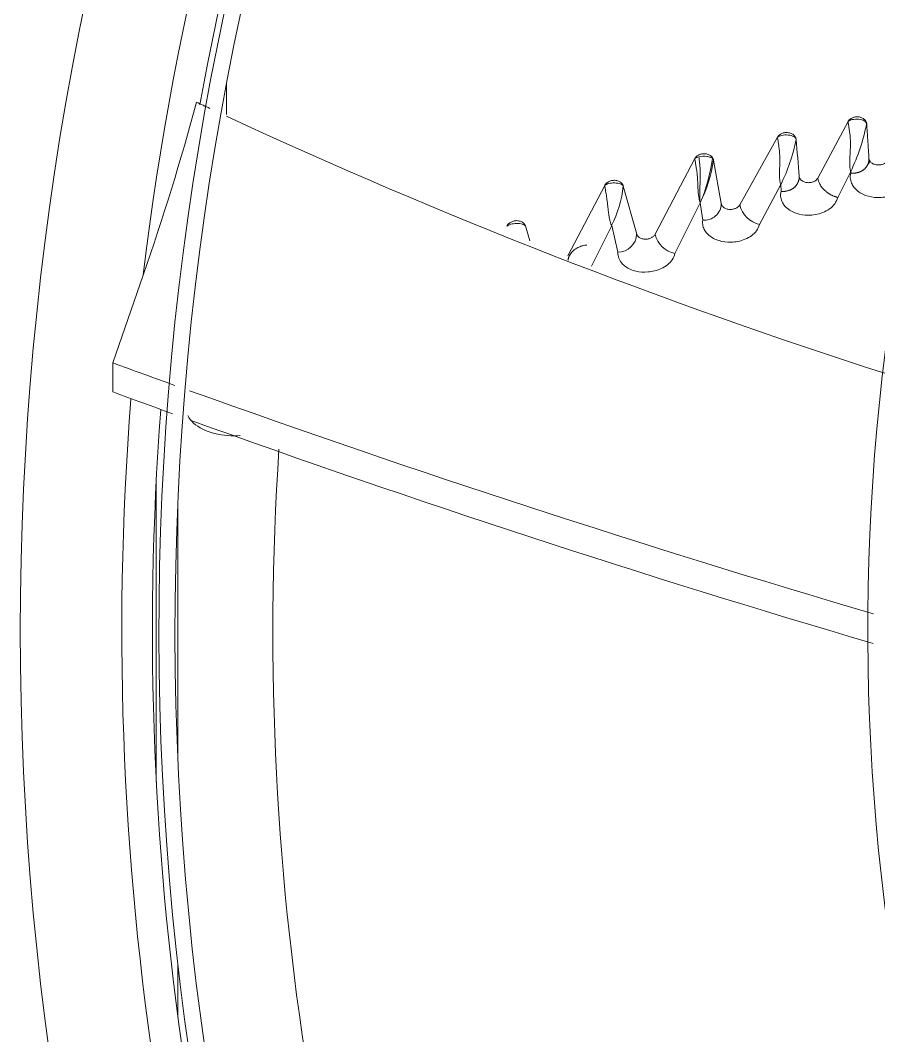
# Model space of a CAD drawing. Header units: millimetres. Extents: x 113490 to 142599, y -20467 to 115.
# Drawn here: x 130818.7 to 130951.9, y -11422.9 to -11265.2 of the extents above; entities that cross this region are included whole.
import ezdxf

# ---------------------------------------------------------------- set-up
doc = ezdxf.new("R2010")
doc.units = ezdxf.units.MM
doc.layers.add('DV3_0', color=7, linetype='Continuous')

msp = doc.modelspace()

# ---------------------------------------------------------------- linework, layer by layer
at = {"layer": 'DV3_0', "color": 7, "linetype": 'Continuous', "lineweight": 15}
for p, q in [((130850.75, -11279.88), (130850.75, -11275.14)), ((130942.49, -11289.73), (130947.18, -11280.96)), ((130930.37, -11293.9), (130936.24, -11283.4)), ((130917.24, -11298.47), (130923.41, -11286.72)), ((130926.3, -11286.94), (130927.5, -11293.7)), ((130945.57, -11292.74), (130947.59, -11288.73)), ((130947.59, -11288.73), (130947.6, -11288.97)), ((130903.7, -11301.82), (130909.44, -11290.88)), ((130912.3, -11290.98), (130914.38, -11298.43)), ((130933.45, -11296.95), (130936.73, -11290.76)), ((130936.73, -11290.76), (130936.78, -11291.79)), ((130920.32, -11301.45), (130924.24, -11293.56)), ((130924.24, -11293.56), (130924.63, -11296.27)), ((130897.11, -11297.17), (130897.8, -11299.46)), ((130907.35, -11303.43), (130910.5, -11297.12)), ((130910.5, -11297.12), (130911.47, -11301.24)), ((130837.79, -11304.82), (130833.12, -11318.43)), ((130833.12, -11318.43), (130833.11, -11322.94))]:
    msp.add_line(p, q, dxfattribs=at)
at = {"layer": 'DV3_0', "color": 7, "linetype": 'Continuous', "lineweight": 20}
for p, q in [((130839.84, -11383.52), (130839.84, -11336.47)), ((130843.16, -11379.64), (130843.16, -11340.34)), ((130843.16, -11419.76), (130843.16, -11411.56))]:
    msp.add_line(p, q, dxfattribs=at)
at = {"layer": 'DV3_0', "color": 7, "linetype": 'Continuous', "lineweight": 15}
for centre, radius, start, end in [((131296.24, -11359.99), 477.5, 136.9802, 223.0198), ((131296.24, -11359.99), 456, 136.2282, 225.3442), ((131296.24, -11359.99), 453.5, 135.9912, 225.5589), ((131296.24, -11359.99), 457, 142.9574, 169.7123), ((131296.24, -11359.99), 346, 136.506, 225.3203), ((130452.86, -11171.3), 407.44, 340.8691, 344.8259), ((131218.5, -10489.2), 872.25, 244.72539, 244.8747), ((131218.5, -10489.2), 872.25, 245.06175, 252.29143), ((130918.41, -11274.85), 32.31, 334.5614, 348.4556), ((130912.3, -11278.52), 27.33, 333.3816, 348.9599), ((125802.05, -11718.43), 5155.43, 4.77297, 4.83658), ((130899.1, -11282.85), 27.33, 336.9148, 351.8402), ((130903.14, -11283.39), 23.43, 334.2626, 351.2768), ((130949.49, -11286.79), 1.11, 312.1124, 346.0877), ((130894.4, -11289.05), 18, 333.3669, 353.8444), ((130924.88, -11293.66), 2.62, 264.4516, 359.0626), ((130934.37, -11292.94), 4.11, 193.4011, 257.0944), ((130911.51, -11298.37), 2.86, 269.126, 358.8663), ((130921.1, -11297.57), 3.96, 193.2376, 258.7539), ((131494.03, -9514.29), 1921.39, 249.88091, 250.18566), ((131470, -9595.72), 1840.9, 249.75902, 250.0659), ((131494.03, -9514.29), 1921.39, 250.25788, 253.58726), ((131296.24, -11359.99), 457, 175.6931, 202.1465), ((131470, -9595.72), 1840.9, 250.1557, 253.62673)]:
    msp.add_arc(centre, radius, start, end, dxfattribs=at)
at = {"layer": 'DV3_0', "color": 7, "linetype": 'Continuous', "lineweight": 20}
for centre, radius, start, end in [((131296.24, -11359.99), 461.75, 142.7915, 173.1384), ((130924.3, -11287.82), 1.41, 100.2143, 128.8732), ((130925.86, -11287.08), 0.461, 17.1263, 49.6164), ((131296.24, -11359.99), 461.75, 175.5375, 203.1631), ((131287.56, -11360.32), 429.63, 176.1966, 203.0131)]:
    msp.add_arc(centre, radius, start, end, dxfattribs=at)
at = {"layer": 'DV3_0', "color": 7, "linetype": 'Continuous', "lineweight": 15}
for points, knots in [([(130947.18, -11280.96), (130947.19, -11280.94), (130947.21, -11280.89), (130947.26, -11280.82), (130947.32, -11280.75), (130947.39, -11280.67), (130947.51, -11280.57), (130947.67, -11280.46), (130947.85, -11280.36), (130948.16, -11280.25), (130948.53, -11280.21), (130948.9, -11280.24), (130949.18, -11280.31), (130949.43, -11280.42), (130949.65, -11280.56), (130949.83, -11280.73), (130949.94, -11280.9), (130950.02, -11281.05), (130950.06, -11281.19), (130950.07, -11281.28), (130950.07, -11281.32)], [0, 0, 0, 0, 0.023808, 0.047726, 0.071885, 0.096412, 0.145198, 0.194482, 0.250252, 0.306836, 0.44823, 0.520887, 0.594068, 0.667165, 0.739009, 0.806802, 0.874094, 0.916845, 0.958589, 1, 1, 1, 1]), ([(130947.18, -11280.96), (130947.3, -11280.84), (130947.54, -11280.73), (130948.14, -11280.6), (130948.49, -11280.58), (130949.16, -11280.64), (130949.47, -11280.73), (130949.92, -11280.98), (130950.06, -11281.15), (130950.07, -11281.32)], [0, 0, 0, 0, 0.25, 0.25, 0.5, 0.5, 0.75, 0.75, 1, 1, 1, 1]), ([(130947.59, -11288.73), (130947.58, -11288.68), (130947.55, -11288.58), (130947.52, -11288.42), (130947.49, -11288.25), (130947.47, -11288.07), (130947.44, -11287.78), (130947.43, -11287.31), (130947.45, -11286.66), (130947.49, -11286.02), (130947.52, -11285.5), (130947.54, -11284.99), (130947.55, -11284.46), (130947.54, -11283.91), (130947.52, -11283.47), (130947.49, -11283.1), (130947.45, -11282.76), (130947.4, -11282.42), (130947.35, -11282.1), (130947.3, -11281.79), (130947.25, -11281.5), (130947.2, -11281.22), (130947.19, -11281.05), (130947.18, -11280.96)], [0, 0, 0, 0, 0.022002, 0.044764, 0.068319, 0.092694, 0.117911, 0.188328, 0.280844, 0.371809, 0.438209, 0.479748, 0.562928, 0.635555, 0.680347, 0.723252, 0.76458, 0.804675, 0.843903, 0.882652, 0.921318, 0.960302, 1, 1, 1, 1]), ([(130950.07, -11281.32), (130950.09, -11281.62), (130950.13, -11282.21), (130950.19, -11283.1), (130950.25, -11283.99), (130950.31, -11284.88), (130950.37, -11285.78), (130950.41, -11286.38), (130950.43, -11286.68)], [0, 0, 0, 0, 0.163352, 0.328023, 0.494015, 0.661335, 0.829994, 1, 1, 1, 1]), ([(130936.24, -11283.4), (130936.25, -11283.38), (130936.28, -11283.33), (130936.32, -11283.26), (130936.37, -11283.2), (130936.45, -11283.11), (130936.56, -11283.01), (130936.72, -11282.91), (130936.91, -11282.81), (130937.22, -11282.7), (130937.58, -11282.66), (130937.95, -11282.69), (130938.22, -11282.76), (130938.48, -11282.86), (130938.69, -11283), (130938.87, -11283.17), (130938.99, -11283.33), (130939.06, -11283.49), (130939.11, -11283.62), (130939.12, -11283.71), (130939.12, -11283.75)], [0, 0, 0, 0, 0.023224, 0.046559, 0.070122, 0.094029, 0.142577, 0.19164, 0.247919, 0.304972, 0.44783, 0.520778, 0.594184, 0.66739, 0.739327, 0.807118, 0.874376, 0.917068, 0.958723, 1, 1, 1, 1]), ([(130936.24, -11283.4), (130936.37, -11283.28), (130936.61, -11283.17), (130937.2, -11283.05), (130937.55, -11283.03), (130938.21, -11283.1), (130938.52, -11283.18), (130938.97, -11283.43), (130939.11, -11283.58), (130939.12, -11283.75)], [0, 0, 0, 0, 0.25, 0.25, 0.5, 0.5, 0.75, 0.75, 1, 1, 1, 1]), ([(130936.73, -11290.76), (130936.72, -11290.72), (130936.69, -11290.62), (130936.65, -11290.47), (130936.62, -11290.31), (130936.6, -11290.15), (130936.57, -11289.87), (130936.54, -11289.43), (130936.55, -11288.83), (130936.56, -11288.23), (130936.58, -11287.74), (130936.59, -11287.27), (130936.59, -11286.77), (130936.58, -11286.24), (130936.56, -11285.81), (130936.53, -11285.46), (130936.49, -11285.13), (130936.44, -11284.8), (130936.4, -11284.49), (130936.35, -11284.19), (130936.31, -11283.91), (130936.27, -11283.64), (130936.25, -11283.48), (130936.24, -11283.4)], [0, 0, 0, 0, 0.021649, 0.044054, 0.067247, 0.091253, 0.116094, 0.185169, 0.275206, 0.366062, 0.431165, 0.470125, 0.553471, 0.626346, 0.672137, 0.716118, 0.758577, 0.799825, 0.840195, 0.880037, 0.91971, 0.959577, 1, 1, 1, 1]), ([(130923.41, -11286.72), (130923.42, -11286.69), (130923.45, -11286.65), (130923.49, -11286.58), (130923.54, -11286.51), (130923.61, -11286.43), (130923.72, -11286.33), (130923.87, -11286.22), (130924.04, -11286.12), (130924.34, -11286), (130924.69, -11285.94), (130925.06, -11285.96), (130925.33, -11286.01), (130925.59, -11286.11), (130925.82, -11286.23), (130926.01, -11286.39), (130926.13, -11286.54), (130926.22, -11286.69), (130926.27, -11286.81), (130926.29, -11286.9), (130926.3, -11286.94)], [0, 0, 0, 0, 0.023193, 0.046564, 0.070228, 0.094297, 0.142095, 0.190415, 0.245993, 0.302304, 0.444824, 0.518345, 0.592326, 0.666155, 0.738761, 0.807216, 0.87511, 0.917452, 0.958876, 1, 1, 1, 1]), ([(130924.24, -11293.56), (130924.23, -11293.52), (130924.19, -11293.43), (130924.15, -11293.29), (130924.11, -11293.13), (130924.07, -11292.96), (130924.03, -11292.77), (130924, -11292.56), (130923.97, -11292.34), (130923.94, -11292.1), (130923.91, -11291.72), (130923.89, -11291.27), (130923.87, -11290.83), (130923.86, -11290.47), (130923.84, -11290.13), (130923.81, -11289.74), (130923.77, -11289.23), (130923.7, -11288.58), (130923.6, -11287.96), (130923.53, -11287.53), (130923.48, -11287.24), (130923.44, -11286.97), (130923.42, -11286.8), (130923.41, -11286.72)], [0, 0, 0, 0, 0.021582, 0.044993, 0.070281, 0.097487, 0.126644, 0.157785, 0.190935, 0.22612, 0.263363, 0.35736, 0.420759, 0.452963, 0.510655, 0.563618, 0.611913, 0.723706, 0.825547, 0.868701, 0.911913, 0.955557, 1, 1, 1, 1]), ([(130924.05, -11286.43), (130924.06, -11286.57), (130924.1, -11286.89), (130924.17, -11287.56), (130924.23, -11288.4), (130924.24, -11289.35), (130924.22, -11290.26), (130924.2, -11291.14), (130924.17, -11291.99), (130924.18, -11292.81), (130924.21, -11293.32), (130924.24, -11293.56)], [0, 0, 0, 0, 0.062498, 0.125002, 0.250008, 0.375015, 0.500022, 0.625029, 0.750035, 0.875042, 1, 1, 1, 1]), ([(130947.6, -11288.97), (130947.65, -11288.97), (130947.75, -11288.98), (130947.89, -11288.99), (130948.04, -11288.99), (130948.18, -11288.98), (130948.33, -11288.96), (130948.47, -11288.94), (130948.6, -11288.91), (130948.74, -11288.88), (130948.87, -11288.84), (130949, -11288.79), (130949.12, -11288.73), (130949.25, -11288.67), (130949.36, -11288.61), (130949.47, -11288.53), (130949.58, -11288.46), (130949.68, -11288.37), (130949.77, -11288.29), (130949.86, -11288.19), (130949.95, -11288.1), (130950.02, -11288), (130950.09, -11287.89), (130950.16, -11287.78), (130950.22, -11287.67), (130950.27, -11287.56), (130950.31, -11287.44), (130950.35, -11287.32), (130950.38, -11287.19), (130950.4, -11287.07), (130950.42, -11286.94), (130950.43, -11286.81), (130950.43, -11286.73), (130950.43, -11286.68)], [0, 0, 0, 0, 0.030308, 0.060567, 0.09083, 0.121138, 0.151527, 0.182026, 0.21266, 0.243447, 0.274401, 0.305534, 0.336854, 0.368368, 0.400081, 0.431998, 0.464123, 0.496463, 0.529018, 0.561781, 0.594743, 0.627891, 0.661209, 0.69468, 0.728285, 0.762007, 0.795828, 0.82973, 0.863698, 0.897718, 0.931779, 0.965875, 1, 1, 1, 1]), ([(130950.43, -11286.68), (130950.43, -11286.75), (130950.45, -11286.87), (130950.56, -11287.12), (130950.81, -11287.4), (130951.27, -11287.63), (130951.82, -11287.72), (130952.36, -11287.67), (130952.8, -11287.5), (130953.07, -11287.31), (130953.22, -11287.14), (130953.28, -11287.05), (130953.31, -11287)], [0, 0, 0, 0, 0.060685, 0.122132, 0.252219, 0.393086, 0.541388, 0.685757, 0.80418, 0.904063, 0.952325, 1, 1, 1, 1]), ([(130909.44, -11290.88), (130909.45, -11290.85), (130909.48, -11290.79), (130909.54, -11290.7), (130909.61, -11290.62), (130909.68, -11290.54), (130909.76, -11290.47), (130909.87, -11290.39), (130910.02, -11290.3), (130910.23, -11290.2), (130910.46, -11290.13), (130910.73, -11290.09), (130911.01, -11290.08), (130911.28, -11290.12), (130911.54, -11290.2), (130911.77, -11290.31), (130911.96, -11290.45), (130912.1, -11290.59), (130912.2, -11290.73), (130912.26, -11290.85), (130912.29, -11290.93), (130912.3, -11290.98)], [0, 0, 0, 0, 0.030288, 0.060436, 0.090667, 0.121199, 0.152246, 0.184013, 0.239268, 0.295142, 0.366703, 0.438927, 0.513041, 0.58743, 0.661711, 0.734892, 0.803943, 0.872398, 0.915766, 0.958092, 1, 1, 1, 1]), ([(130936.78, -11291.79), (130936.83, -11291.8), (130936.93, -11291.81), (130937.08, -11291.81), (130937.22, -11291.81), (130937.37, -11291.8), (130937.51, -11291.78), (130937.65, -11291.76), (130937.78, -11291.73), (130937.92, -11291.69), (130938.05, -11291.64), (130938.18, -11291.59), (130938.3, -11291.54), (130938.42, -11291.48), (130938.54, -11291.41), (130938.65, -11291.33), (130938.75, -11291.26), (130938.86, -11291.17), (130938.95, -11291.08), (130939.04, -11290.99), (130939.12, -11290.89), (130939.2, -11290.79), (130939.27, -11290.68), (130939.33, -11290.57), (130939.39, -11290.45), (130939.44, -11290.34), (130939.49, -11290.22), (130939.53, -11290.1), (130939.56, -11289.97), (130939.58, -11289.84), (130939.59, -11289.72), (130939.6, -11289.59), (130939.6, -11289.5), (130939.6, -11289.45)], [0, 0, 0, 0, 0.030136, 0.060229, 0.09033, 0.120484, 0.150727, 0.181089, 0.211596, 0.242267, 0.273117, 0.304158, 0.335401, 0.366851, 0.398516, 0.4304, 0.462508, 0.494847, 0.527415, 0.560208, 0.593214, 0.626421, 0.659811, 0.693369, 0.727075, 0.76091, 0.794856, 0.828896, 0.863012, 0.89719, 0.93142, 0.965692, 1, 1, 1, 1]), ([(130939.6, -11289.45), (130939.61, -11289.52), (130939.63, -11289.64), (130939.75, -11289.89), (130940, -11290.16), (130940.47, -11290.39), (130941.02, -11290.48), (130941.56, -11290.41), (130942, -11290.23), (130942.26, -11290.04), (130942.41, -11289.87), (130942.47, -11289.78), (130942.49, -11289.73)], [0, 0, 0, 0, 0.060575, 0.121864, 0.251873, 0.393076, 0.542041, 0.686902, 0.805201, 0.904632, 0.952595, 1, 1, 1, 1]), ([(130945.57, -11292.74), (130945.52, -11292.73), (130945.41, -11292.7), (130945.25, -11292.65), (130945.1, -11292.6), (130944.96, -11292.54), (130944.83, -11292.49), (130944.7, -11292.43), (130944.59, -11292.37), (130944.48, -11292.32), (130944.38, -11292.26), (130944.29, -11292.21), (130944.2, -11292.15), (130944.12, -11292.1), (130944.06, -11292.05), (130943.99, -11292.01), (130943.94, -11291.97), (130943.89, -11291.93), (130943.84, -11291.9), (130943.81, -11291.87), (130943.78, -11291.84), (130943.75, -11291.82), (130943.73, -11291.8), (130943.62, -11291.71), (130943.42, -11291.53), (130943.18, -11291.25), (130942.98, -11290.98), (130942.81, -11290.71), (130942.69, -11290.45), (130942.6, -11290.2), (130942.53, -11289.96), (130942.51, -11289.81), (130942.49, -11289.73)], [0, 0, 0, 0, 0.034456, 0.067339, 0.098697, 0.128564, 0.156963, 0.18391, 0.209417, 0.233489, 0.25613, 0.27734, 0.297118, 0.31546, 0.332363, 0.347824, 0.361835, 0.374394, 0.385495, 0.395132, 0.403302, 0.41, 0.415223, 0.418967, 0.502787, 0.583185, 0.66032, 0.734271, 0.805105, 0.872915, 0.937826, 1, 1, 1, 1]), ([(130947.6, -11288.97), (130947.57, -11289.13), (130947.51, -11289.45), (130947.54, -11289.92), (130947.63, -11290.33), (130947.78, -11290.69), (130947.96, -11291), (130948.16, -11291.26), (130948.69, -11291.83), (130949.83, -11292.53), (130951.48, -11292.81), (130952.91, -11292.72), (130954.07, -11292.42), (130955.13, -11291.86), (130956, -11291.06), (130956.27, -11290.4), (130956.4, -11290.06)], [0, 0, 0, 0, 0.045548, 0.087519, 0.126094, 0.161379, 0.19334, 0.221908, 0.246984, 0.395601, 0.538837, 0.62563, 0.716499, 0.809819, 0.904066, 1, 1, 1, 1]), ([(130910.5, -11297.12), (130910.49, -11297.1), (130910.47, -11297.07), (130910.44, -11297.01), (130910.41, -11296.92), (130910.35, -11296.78), (130910.29, -11296.6), (130910.22, -11296.35), (130910.13, -11295.94), (130910.04, -11295.35), (130909.96, -11294.68), (130909.88, -11293.92), (130909.78, -11293.11), (130909.67, -11292.38), (130909.59, -11291.91), (130909.54, -11291.63), (130909.5, -11291.36), (130909.46, -11291.11), (130909.45, -11290.95), (130909.44, -11290.88)], [0, 0, 0, 0, 0.007351, 0.019112, 0.035329, 0.056048, 0.092627, 0.133596, 0.17908, 0.297728, 0.413356, 0.493007, 0.644708, 0.775162, 0.820607, 0.865531, 0.910216, 0.954944, 1, 1, 1, 1]), ([(130936.78, -11291.79), (130936.75, -11291.96), (130936.7, -11292.28), (130936.73, -11292.74), (130936.83, -11293.15), (130936.99, -11293.51), (130937.17, -11293.81), (130937.37, -11294.07), (130937.91, -11294.63), (130939.07, -11295.31), (130940.73, -11295.56), (130942.14, -11295.45), (130943.29, -11295.13), (130944.34, -11294.57), (130945.2, -11293.76), (130945.45, -11293.08), (130945.57, -11292.74)], [0, 0, 0, 0, 0.045627, 0.087603, 0.126118, 0.161277, 0.193037, 0.221314, 0.245998, 0.395257, 0.539818, 0.625245, 0.715448, 0.808686, 0.903283, 1, 1, 1, 1]), ([(130927.5, -11293.7), (130927.51, -11293.73), (130927.52, -11293.79), (130927.55, -11293.88), (130927.59, -11293.97), (130927.66, -11294.08), (130927.78, -11294.21), (130927.95, -11294.35), (130928.17, -11294.46), (130928.49, -11294.58), (130928.95, -11294.63), (130929.4, -11294.56), (130929.71, -11294.45), (130929.89, -11294.36), (130930.05, -11294.26), (130930.18, -11294.15), (130930.29, -11294.03), (130930.34, -11293.94), (130930.37, -11293.9)], [0, 0, 0, 0, 0.030138, 0.060243, 0.090571, 0.121372, 0.18595, 0.251797, 0.322108, 0.393644, 0.54284, 0.688154, 0.748031, 0.807067, 0.857092, 0.906392, 0.953514, 1, 1, 1, 1]), ([(130894.24, -11297.22), (130894.25, -11297.19), (130894.28, -11297.13), (130894.33, -11297.04), (130894.39, -11296.96), (130894.46, -11296.88), (130894.54, -11296.8), (130894.65, -11296.71), (130894.79, -11296.61), (130895, -11296.5), (130895.24, -11296.42), (130895.51, -11296.36), (130895.79, -11296.34), (130896.06, -11296.37), (130896.32, -11296.43), (130896.56, -11296.53), (130896.76, -11296.66), (130896.9, -11296.8), (130897, -11296.93), (130897.07, -11297.04), (130897.1, -11297.13), (130897.11, -11297.17)], [0, 0, 0, 0, 0.029896, 0.059715, 0.089669, 0.119968, 0.150813, 0.182396, 0.238307, 0.294807, 0.368026, 0.44178, 0.516768, 0.591774, 0.665935, 0.738735, 0.806898, 0.874392, 0.917117, 0.958773, 1, 1, 1, 1]), ([(130924.63, -11296.27), (130924.61, -11296.42), (130924.58, -11296.72), (130924.65, -11297.15), (130924.77, -11297.53), (130924.93, -11297.87), (130925.14, -11298.16), (130925.36, -11298.41), (130925.93, -11298.94), (130927.11, -11299.55), (130928.74, -11299.75), (130930.12, -11299.6), (130931.22, -11299.27), (130932.23, -11298.71), (130933.07, -11297.93), (130933.32, -11297.28), (130933.45, -11296.95)], [0, 0, 0, 0, 0.042898, 0.083054, 0.120616, 0.155688, 0.188241, 0.218209, 0.245505, 0.394945, 0.541922, 0.626867, 0.716649, 0.809503, 0.903745, 1, 1, 1, 1]), ([(130914.37, -11298.43), (130914.38, -11298.46), (130914.4, -11298.52), (130914.44, -11298.6), (130914.49, -11298.68), (130914.57, -11298.78), (130914.69, -11298.91), (130914.88, -11299.03), (130915.1, -11299.13), (130915.44, -11299.22), (130915.8, -11299.24), (130916.17, -11299.19), (130916.41, -11299.12), (130916.62, -11299.03), (130916.81, -11298.93), (130916.98, -11298.8), (130917.13, -11298.64), (130917.2, -11298.53), (130917.24, -11298.47)], [0, 0, 0, 0, 0.030274, 0.06055, 0.091079, 0.122109, 0.187322, 0.253881, 0.325087, 0.39756, 0.548712, 0.621886, 0.694555, 0.753629, 0.811883, 0.876072, 0.938147, 1, 1, 1, 1]), ([(130903.72, -11302.5), (130903.73, -11302.46), (130903.75, -11302.36), (130903.78, -11302.22), (130903.82, -11302.09), (130903.87, -11301.96), (130903.93, -11301.83), (130903.99, -11301.72), (130904.05, -11301.6), (130904.12, -11301.5), (130904.19, -11301.4), (130904.27, -11301.31), (130904.34, -11301.22), (130904.42, -11301.15), (130904.49, -11301.07), (130904.62, -11300.95), (130904.81, -11300.79), (130905.09, -11300.61), (130905.39, -11300.46), (130905.7, -11300.33), (130906.02, -11300.23), (130906.34, -11300.16), (130906.55, -11300.14), (130906.65, -11300.13)], [0, 0, 0, 0, 0.040335, 0.079915, 0.118548, 0.156089, 0.192434, 0.227512, 0.261275, 0.293695, 0.324754, 0.35444, 0.382746, 0.409661, 0.435175, 0.459272, 0.539283, 0.618976, 0.698062, 0.776208, 0.852906, 0.927593, 1, 1, 1, 1]), ([(130911.47, -11301.24), (130911.47, -11301.4), (130911.47, -11301.73), (130911.6, -11302.18), (130911.79, -11302.58), (130912.04, -11302.93), (130912.32, -11303.22), (130912.96, -11303.75), (130914.22, -11304.29), (130915.85, -11304.38), (130917.19, -11304.16), (130918.24, -11303.8), (130919.19, -11303.22), (130919.98, -11302.43), (130920.21, -11301.78), (130920.32, -11301.45)], [0, 0, 0, 0, 0.047349, 0.092046, 0.134288, 0.174167, 0.211616, 0.246529, 0.396951, 0.547855, 0.630192, 0.718077, 0.809734, 0.90352, 1, 1, 1, 1]), ([(130852.85, -11329.71), (130852.21, -11329.76), (130851.57, -11329.76), (130849.5, -11329.61), (130848.14, -11329.26), (130845.94, -11328.17), (130845.1, -11327.42), (130844.71, -11326.59)], [0.3920382, 0.3920382, 0.3920382, 0.3920382, 0.5, 0.5, 0.75, 0.75, 1, 1, 1, 1])]:
    msp.add_open_spline(points, degree=3, knots=knots, dxfattribs=at)
at = {"layer": 'DV3_0', "color": 7, "linetype": 'Continuous', "lineweight": 20}
for points, knots in [([(130924.05, -11286.43), (130924.4, -11286.34), (130924.85, -11286.32), (130925.44, -11286.4), (130925.62, -11286.45), (130925.94, -11286.57), (130926.07, -11286.64), (130926.16, -11286.73)], [0, 0, 0, 0, 0.5, 0.5, 0.75, 0.75, 1, 1, 1, 1]), ([(130909.44, -11290.88), (130909.56, -11290.76), (130909.78, -11290.66), (130910.32, -11290.52), (130910.65, -11290.48), (130911.29, -11290.5), (130911.6, -11290.55), (130912.07, -11290.72), (130912.24, -11290.84), (130912.3, -11290.98)], [0, 0, 0, 0, 0.25, 0.25, 0.5, 0.5, 0.75, 0.75, 1, 1, 1, 1])]:
    msp.add_open_spline(points, degree=3, knots=knots, dxfattribs=at)
msp.add_open_spline([(130894.24, -11297.22), (130894.35, -11297.1), (130894.77, -11296.88), (130895.76, -11296.74), (130896.7, -11296.85), (130897.04, -11297.05), (130897.11, -11297.17)], degree=3, dxfattribs=at)

doc.saveas('drawing.dxf')
